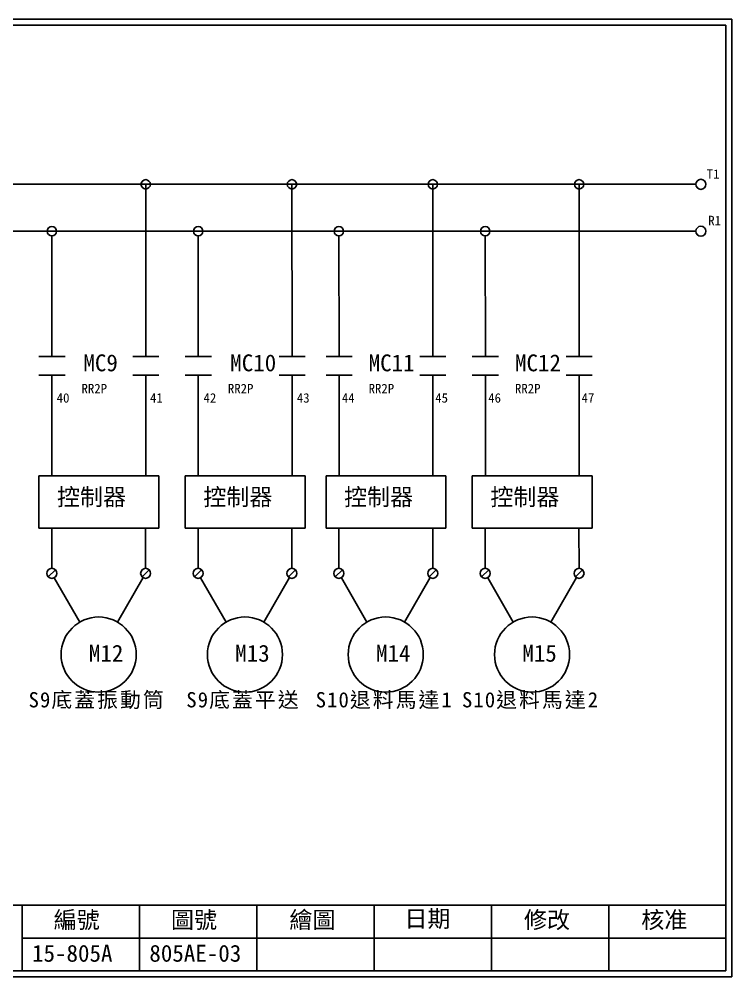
# Model space of a CAD drawing. Extents: x 10 to 297, y 3 to 207.
# Drawn here: x 145.1 to 297, y 3 to 207 of the extents above; entities that cross this region are included whole.
import ezdxf

# ---------------------------------------------------------------- set-up
doc = ezdxf.new("R2010")
doc.units = 0
doc.layers.get('0').update_dxf_attribs({"linetype": 'CONTINUOUS'})
doc.layers.add('圖框層', color=7, linetype='CONTINUOUS')
doc.layers.add('標尺寸層', color=3, linetype='CONTINUOUS')
doc.styles.add('STSL', font='kaiu.ttf')
doc.styles.add('標楷體', font='kaiu.ttf')

msp = doc.modelspace()

# ---------------------------------------------------------------- linework, layer by layer
for p, q in [((289.34, 171.79), (22.17, 171.79)), ((172.08, 171.79), (172.11, 135.14)), ((203.26, 171.79), (203.29, 135.14)), ((233.26, 171.79), (233.29, 135.14)), ((264.44, 171.79), (264.47, 135.14)), ((289.34, 161.79), (22.17, 161.79)), ((152.09, 160.79), (152.11, 135.14)), ((183.27, 160.79), (183.3, 135.14)), ((213.27, 160.79), (213.29, 135.14)), ((244.45, 160.79), (244.48, 135.14)), ((152.06, 98.54), (152.07, 90.01)), ((172.06, 98.54), (172.07, 90.01)), ((183.24, 98.54), (183.25, 90.01)), ((203.24, 98.54), (203.25, 90.01)), ((213.24, 98.54), (213.25, 90.01)), ((233.24, 98.54), (233.25, 90.01)), ((244.42, 98.54), (244.43, 90.01)), ((264.42, 98.54), (264.43, 90.01)), ((152.83, 89.7), (151.31, 88.18)), ((158.06, 78.57), (152.61, 88.01)), ((166.06, 78.57), (171.52, 88.02)), ((172.83, 89.7), (171.31, 88.18)), ((184.01, 89.7), (182.5, 88.18)), ((189.24, 78.57), (183.79, 88.01)), ((197.24, 78.57), (202.7, 88.02)), ((204.01, 89.7), (202.5, 88.18)), ((214.01, 89.7), (212.49, 88.18)), ((219.24, 78.57), (213.79, 88.01)), ((227.24, 78.57), (232.7, 88.02)), ((234.01, 89.7), (232.49, 88.18)), ((245.19, 89.7), (243.68, 88.18)), ((250.42, 78.57), (244.97, 88.01)), ((258.42, 78.57), (263.88, 88.02)), ((265.19, 89.7), (263.68, 88.18))]:
    msp.add_line(p, q)
for centre, radius in [((290.41, 171.79), 1.07), ((290.41, 161.79), 1.07), ((152.07, 88.94), 1.07), ((172.07, 88.94), 1.07), ((183.25, 88.94), 1.07), ((203.25, 88.94), 1.07), ((213.25, 88.94), 1.07), ((233.25, 88.94), 1.07), ((244.43, 88.94), 1.07), ((264.43, 88.94), 1.07), ((162.06, 71.64), 8), ((193.24, 71.64), 8), ((223.24, 71.64), 8), ((254.42, 71.64), 8)]:
    msp.add_circle(centre, radius)
at = {"layer": '圖框層', "color": 7}
for p, q in [((297, 206.97), (10, 206.97)), ((297, 3), (297, 206.97)), ((295.75, 205.72), (11.25, 205.72)), ((295.75, 4.25), (295.75, 205.72)), ((11.25, 18.25), (295.75, 18.25)), ((145.75, 4.25), (145.75, 18.25)), ((170.75, 4.25), (170.75, 18.25)), ((195.75, 4.25), (195.75, 18.25)), ((220.75, 4.25), (220.75, 18.25)), ((245.75, 4.25), (245.75, 18.25)), ((270.75, 4.25), (270.75, 18.25)), ((145.75, 11.25), (295.75, 11.25)), ((11.25, 4.25), (295.75, 4.25)), ((10, 3), (297, 3))]:
    msp.add_line(p, q, dxfattribs=at)
at = {"layer": '標尺寸層', "color": 7}
for p, q in [((121.38, 161.79), (152.67, 161.79)), ((149.33, 135.14), (154.9, 135.14)), ((169.33, 135.14), (174.9, 135.14)), ((180.51, 135.14), (186.08, 135.14)), ((200.51, 135.14), (206.08, 135.14)), ((210.51, 135.14), (216.08, 135.14)), ((230.51, 135.14), (236.08, 135.14)), ((241.69, 135.14), (247.26, 135.14)), ((261.69, 135.14), (267.26, 135.14)), ((149.33, 131.17), (154.9, 131.17)), ((152.11, 131.17), (152.11, 109.68)), ((169.33, 131.17), (174.9, 131.17)), ((172.11, 131.17), (172.11, 109.68)), ((180.51, 131.17), (186.08, 131.17)), ((183.3, 131.17), (183.3, 109.68)), ((200.51, 131.17), (206.08, 131.17)), ((203.3, 131.17), (203.29, 109.68)), ((210.51, 131.17), (216.08, 131.17)), ((213.29, 131.17), (213.29, 109.68)), ((230.51, 131.17), (236.08, 131.17)), ((233.29, 131.17), (233.29, 109.68)), ((241.69, 131.17), (247.26, 131.17)), ((244.48, 131.17), (244.48, 109.68)), ((261.69, 131.17), (267.26, 131.17)), ((264.48, 131.17), (264.47, 109.68)), ((149.33, 109.68), (154.89, 109.68)), ((149.33, 98.54), (149.33, 109.68)), ((154.89, 109.68), (169.33, 109.68)), ((169.33, 109.68), (174.89, 109.68)), ((174.89, 109.68), (174.89, 98.54)), ((180.51, 109.68), (186.08, 109.68)), ((180.51, 98.54), (180.51, 109.68)), ((186.08, 109.68), (200.51, 109.68)), ((200.51, 109.68), (206.08, 109.68)), ((206.08, 109.68), (206.08, 98.54)), ((210.51, 109.68), (216.07, 109.68)), ((210.51, 98.54), (210.51, 109.68)), ((216.07, 109.68), (230.51, 109.68)), ((230.51, 109.68), (236.07, 109.68)), ((236.07, 109.68), (236.07, 98.54)), ((241.69, 109.68), (247.26, 109.68)), ((241.69, 98.54), (241.69, 109.68)), ((247.26, 109.68), (261.69, 109.68)), ((261.69, 109.68), (267.26, 109.68)), ((267.26, 109.68), (267.26, 98.54)), ((149.33, 98.54), (154.89, 98.54)), ((154.89, 98.54), (169.33, 98.54)), ((169.33, 98.54), (174.89, 98.54)), ((180.51, 98.54), (186.08, 98.54)), ((186.08, 98.54), (200.51, 98.54)), ((200.51, 98.54), (206.08, 98.54)), ((210.51, 98.54), (216.07, 98.54)), ((216.07, 98.54), (230.51, 98.54)), ((230.51, 98.54), (236.07, 98.54)), ((241.69, 98.54), (247.26, 98.54)), ((247.26, 98.54), (261.69, 98.54)), ((261.69, 98.54), (267.26, 98.54))]:
    msp.add_line(p, q, dxfattribs=at)
for centre in [(172.08, 171.79), (203.26, 171.79), (233.26, 171.79), (264.44, 171.79), (152.09, 161.79), (183.27, 161.79), (213.27, 161.79), (244.45, 161.79)]:
    msp.add_circle(centre, 1, dxfattribs=at)

# ---------------------------------------------------------------- texts
at = {"color": 0, "char_height": 3.25, "width": 29.841, "attachment_point": 2, "style": '標楷體'}
for s, insert in [('{\\T1.1;S9底蓋振動筒}', (161.74, 63.64)), ('{\\T1.1;S9底蓋平送}', (192.92, 63.64)), ('{\\T1.1;S10退料馬達1}', (222.92, 63.64)), ('{\\T1.1;S10退料馬達2}', (254.1, 63.64))]:
    msp.add_mtext(s, dxfattribs=dict(at, insert=insert))
at = {"layer": '圖框層', "color": 4, "style": 'STSL'}
for s, height, p in [('T1', 2, (291.64, 172.97)), ('R1', 2, (291.97, 163.09)), ('MC9', 3.6, (158.81, 131.97)), ('MC10', 3.6, (190.1, 131.97)), ('MC11', 3.6, (219.59, 131.97)), ('MC12', 3.6, (250.78, 131.97)), ('RR2P', 2, (158.41, 127.29)), ('RR2P', 2, (189.6, 127.29)), ('RR2P', 2, (219.59, 127.29)), ('RR2P', 2, (250.78, 127.29)), ('40', 2, (153.11, 125.3)), ('41', 2, (173, 125.3)), ('42', 2, (184.4, 125.3)), ('43', 2, (204.29, 125.3)), ('44', 2, (213.89, 125.3)), ('45', 2, (233.79, 125.3)), ('46', 2, (245.08, 125.3)), ('47', 2, (264.97, 125.3)), ('控制器', 3.6, (153.17, 103.42)), ('控制器', 3.6, (184.35, 103.42)), ('控制器', 3.6, (214.35, 103.42)), ('控制器', 3.6, (245.53, 103.42)), ('M12', 3.6, (159.98, 70.12)), ('M13', 3.6, (191.16, 70.12)), ('M14', 3.6, (221.16, 70.12)), ('M15', 3.6, (252.34, 70.12)), ('編號', 3.6, (152.47, 13.34)), ('圖號', 3.6, (177.47, 13.34)), ('繪圖', 3.6, (202.69, 13.34)), ('日期', 3.6, (227.22, 13.59)), ('修改', 3.6, (252.69, 13.34)), ('核准', 3.6, (277.69, 13.34)), ('15-805A', 3.6, (147.86, 6.22)), ('805AE-03', 3.6, (172.86, 6.22))]:
    msp.add_text(s, height=height, dxfattribs=at).set_placement(p)

doc.saveas('drawing.dxf')
